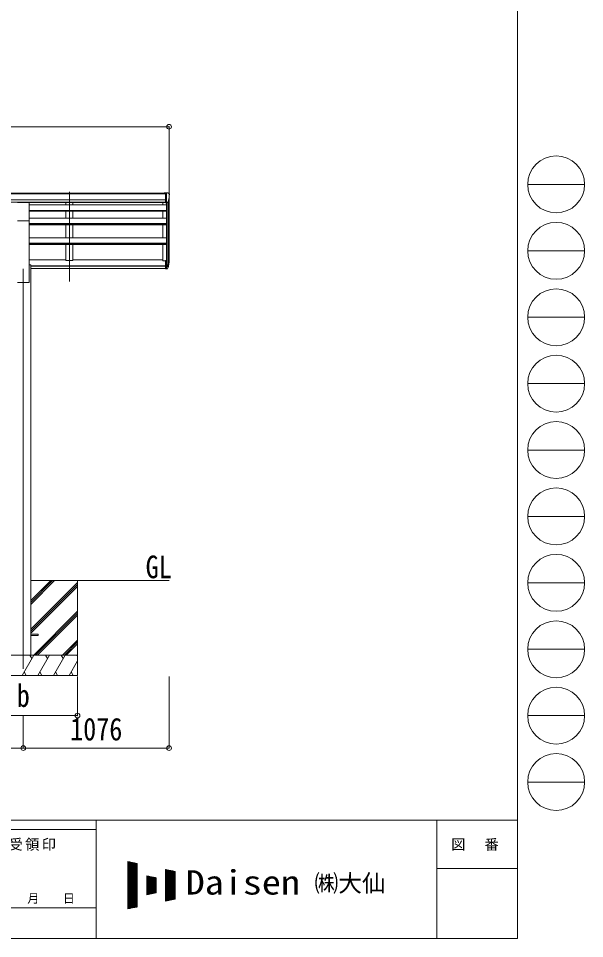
# Model space of a CAD drawing. Units: millimetres at full size, sheet at 1:35; details may follow other scales. Extents: x -9783 to 33754, y -10064 to 6752.
# Drawn here: x 5712 to 9892, y -6828 to -38 of the extents above; entities that cross this region are included whole.
import ezdxf
from ezdxf.enums import TextEntityAlignment as Align

# ---------------------------------------------------------------- set-up
doc = ezdxf.new("R2010")
doc.units = ezdxf.units.MM
doc.header["$LTSCALE"] = 35
doc.header["$PDMODE"] = 32
doc.header["$PDSIZE"] = 35
for name, color, linetype, lineweight in [('0-0_0', 7, 'Continuous', 9), ('0-1_本体', 4, 'Continuous', 9), ('0-2_部品', 7, 'Continuous', 9), ('0-8_PARTS2', 2, 'Continuous', 9), ('0-A_寸法', 6, 'Continuous', 9), ('F-0_240', 7, 'Continuous', 9)]:
    doc.layers.add(name, color=color, linetype=linetype, lineweight=lineweight)
doc.styles.add('ＭＳ ゴシック', font='')
doc.styles.get('ＭＳ ゴシック').set_extended_font_data('MS Gothic')

msp = doc.modelspace()

# ---------------------------------------------------------------- linework, layer by layer
at = {"layer": '0-0_0'}
for p, q in [((5803.2, -4186.36), (6824.2, -4186.36)), ((5803.2, -4362.19), (5979.04, -4186.36)), ((5803.2, -4348.05), (5964.89, -4186.36)), ((5803.2, -4333.91), (5950.75, -4186.36)), ((5803.2, -4546.04), (6148.2, -4201.04)), ((6148.2, -4186.36), (6148.2, -4886.36)), ((5803.2, -4560.18), (6148.2, -4215.19)), ((5803.2, -4574.32), (6148.2, -4229.33)), ((5825.01, -4736.36), (6148.2, -4413.17)), ((5839.15, -4736.36), (6148.2, -4427.32)), ((5853.3, -4736.36), (6148.2, -4441.46)), ((6037.15, -4736.36), (6148.2, -4625.31)), ((6051.29, -4736.36), (6148.2, -4639.45)), ((6065.43, -4736.36), (6148.2, -4653.59)), ((6148.2, -4736.36), (5348.2, -4736.36)), ((5739.36, -4886.36), (5825.96, -4736.36)), ((5810.96, -4762.34), (5795.96, -4736.36)), ((5854.83, -4886.36), (5941.43, -4736.36)), ((5926.43, -4762.34), (5911.43, -4736.36)), ((5970.3, -4886.36), (6056.9, -4736.36)), ((6026.9, -4736.36), (6041.9, -4762.34)), ((6142.37, -4736.36), (6148.2, -4746.46)), ((6085.77, -4886.36), (6148.2, -4778.23)), ((5348.2, -4886.36), (6148.2, -4886.36)), ((5754.36, -4860.38), (5769.36, -4886.36)), ((5869.83, -4860.38), (5884.83, -4886.36)), ((5985.3, -4860.38), (6000.3, -4886.36)), ((6100.77, -4860.38), (6115.77, -4886.36))]:
    msp.add_line(p, q, dxfattribs=at)
at = {"layer": '0-1_本体'}
for p, q in [((1798.7, -1327.94), (6797.7, -1327.94)), ((1798.7, -1333.3), (6797.7, -1333.3)), ((1798.7, -1376.81), (6797.7, -1376.82)), ((1798.7, -1394.49), (6797.7, -1394.49)), ((5790.7, -1396.98), (6797.7, -1396.98)), ((6804.2, -1412.72), (5790.7, -1412.72)), ((6063.2, -1396.94), (6063.2, -1412.72)), ((6113.2, -1396.94), (6113.2, -1412.72)), ((6779.2, -1397.27), (6779.2, -1413.13)), ((6804.2, -1398.32), (6804.2, -1824.92)), ((6810.2, -1398.84), (6810.2, -1869.36)), ((6819.92, -1383.49), (6819.92, -1851.36)), ((6824.2, -1827.09), (6824.2, -1364.69)), ((5790.7, -1454.41), (6804.2, -1454.41)), ((5790.7, -1456.1), (6804.2, -1456.1)), ((5790.7, -1460.51), (6804.2, -1460.51)), ((6063.2, -1460.51), (6063.2, -1511.49)), ((6113.2, -1460.51), (6113.2, -1511.49)), ((6779.2, -1460.51), (6779.2, -1511.5)), ((5790.7, -1511.5), (6804.2, -1511.5)), ((5790.7, -1986.36), (5790.7, -1530.73)), ((5790.7, -1552.15), (6804.2, -1552.15)), ((5790.7, -1553.84), (6804.2, -1553.84)), ((5790.7, -1560.56), (6804.37, -1560.56)), ((6063.2, -1560.54), (6063.2, -1657.23)), ((6113.2, -1560.54), (6113.2, -1657.23)), ((6779.2, -1560.56), (6779.2, -1657.23)), ((5790.7, -1657.23), (6804.2, -1657.23)), ((6804.2, -1696.7), (5790.7, -1696.7)), ((6804.2, -1698.38), (5790.7, -1698.38)), ((6804.2, -1707.42), (5790.7, -1707.42)), ((6063.2, -1707.42), (6063.2, -1825.34)), ((6113.2, -1707.42), (6113.2, -1825.34)), ((6779.2, -1707.42), (6779.2, -1825.75)), ((5790.7, -1820.54), (6063.2, -1820.54)), ((6063.2, -1825.34), (6113.2, -1825.34)), ((6113.2, -1820.54), (6779.2, -1820.54)), ((6797.7, -1825.75), (6779.2, -1825.75)), ((5790.7, -1856.36), (5803.2, -1856.36)), ((5803.2, -1856.36), (5803.2, -4736.36)), ((5803.2, -1864.84), (6797.7, -1864.84)), ((5803.2, -1866.22), (6797.7, -1866.22)), ((5803.2, -1883.4), (6797.7, -1883.4)), ((5705.7, -1986.36), (5790.7, -1986.36))]:
    msp.add_line(p, q, dxfattribs=at)
at = {"layer": '0-2_部品'}
for p, q in [((6797.7, -1326.34), (6787.7, -1326.42)), ((6787.7, -1327.94), (6787.7, -1326.42)), ((6797.7, -1398.32), (6797.7, -1326.34)), ((6816.2, -1326.34), (6797.7, -1326.34)), ((6804.2, -1399.32), (6804.2, -1326.34)), ((6816.2, -1326.34), (6818.54, -1326.48)), ((6819.3, -1326.9), (6823.36, -1332.71)), ((6826.2, -1335.71), (6826.2, -1336.34)), ((5705.7, -1396.57), (5790.7, -1396.57)), ((5790.7, -1530.73), (5790.7, -1396.57)), ((6797.7, -1398.32), (6804.2, -1398.32)), ((6804.2, -1399.32), (6809.41, -1399)), ((6811.83, -1397.51), (6821.1, -1381.44)), ((5705.7, -1530.73), (5790.7, -1530.73)), ((6797.7, -1824.92), (6797.7, -1885.98)), ((6797.7, -1824.92), (6804.2, -1824.92)), ((6804.2, -1824.92), (6804.2, -1886.8)), ((6797.7, -1863.23), (6804.2, -1863.23)), ((6797.7, -1868.63), (6804.2, -1868.63)), ((6797.7, -1885.98), (6804.2, -1885.98)), ((6804.2, -1869.63), (6809.34, -1869.63)), ((6804.2, -1871.63), (6809.05, -1871.63)), ((6804.2, -1886.8), (6809.05, -1886.8)), ((6810.64, -1868.88), (6820.39, -1850.47)), ((6821.81, -1850.96), (6811.65, -1870.13)), ((6819.23, -1867.82), (6811.65, -1885.3))]:
    msp.add_line(p, q, dxfattribs=at)
at = {"layer": '0-2_部品', "color": 4}
msp.add_line((5858, -4581.86), (5803.2, -4581.86), dxfattribs=at)
msp.add_lwpolyline([(5858, -4581.86), (5858, -4590.86), (5803.2, -4590.86)], dxfattribs=at)
at = {"layer": '0-2_部品'}
for centre, radius, start, end in [((6818.48, -1327.48), 1, 35, 86.5), ((6624.2, -1336.34), 202, 347.09739, 0), ((6823.2, -1335.71), 3, 0, 87), ((6809.23, -1396.01), 3, 273.5, 330), ((6736.26, -1824.51), 88.05, 342.78929, 2.77608), ((6735.54, -1828.79), 89.07, 345.58812, 5.50424), ((6809.05, -1868.63), 3, 270, 330), ((6809.05, -1883.8), 3, 270, 330), ((6809.34, -1868.13), 1.5, 270, 330), ((6690.99, -1831.74), 133.22, 344.28698, 356.72013)]:
    msp.add_arc(centre, radius, start, end, dxfattribs=at)
at = {"layer": '0-8_PARTS2'}
for p, q in [((6088.2, -1980.16), (6088.2, -1317.63)), ((5748.2, -1886.36), (5748.2, -4836.36))]:
    msp.add_line(p, q, dxfattribs=at)
at = {"layer": '0-A_寸法'}
for p, q in [((1772.2, -838.01), (6824.2, -838.01)), ((6824.2, -838.01), (6824.2, -1383.63)), ((6148.2, -5182.75), (6148.2, -4893.78)), ((6824.2, -5422.73), (6824.2, -4893.78)), ((5348.2, -5182.75), (6148.2, -5182.75)), ((5748.2, -5422.73), (5748.2, -5182.75)), ((2848.2, -5422.73), (5748.2, -5422.73)), ((5748.2, -5422.73), (6824.2, -5422.73))]:
    msp.add_line(p, q, dxfattribs=at)
for p in [(6824.2, -838.01), (6148.2, -5182.75), (5748.2, -5422.73), (6824.2, -5422.73)]:
    msp.add_point(p, dxfattribs=at)
at = {"layer": 'F-0_240', "color": 5}
for p, q in [((9396.97, 6751.9), (9396.97, -6828.1)), ((-9783.03, -5953.1), (9396.97, -5953.1)), ((6285.75, -5953.1), (6285.75, -6828.1)), ((8801.97, -5953.1), (8801.97, -6828.1)), ((-9783.03, -6023.1), (6285.75, -6023.1)), ((8801.97, -6311.85), (9396.97, -6311.85)), ((5305.75, -6600.6), (6285.75, -6600.6)), ((-9783.03, -6828.1), (9396.97, -6828.1))]:
    msp.add_line(p, q, dxfattribs=at)
at = {"layer": 'F-0_240', "color": 4}
for p, q in [((9471.77, -1263.1), (9891.77, -1263.1)), ((9471.77, -1753.1), (9891.77, -1753.1)), ((9471.77, -2243.1), (9891.77, -2243.1)), ((9471.77, -2733.1), (9891.77, -2733.1)), ((9471.77, -3223.1), (9891.77, -3223.1)), ((9471.77, -3713.1), (9891.77, -3713.1)), ((9471.77, -4203.1), (9891.77, -4203.1)), ((9471.77, -4693.1), (9891.77, -4693.1)), ((9471.77, -5183.1), (9891.77, -5183.1)), ((9471.77, -5673.1), (9891.77, -5673.1))]:
    msp.add_line(p, q, dxfattribs=at)
at = {"layer": 'F-0_240'}
for p, q in [((6519.04, -6259.47), (6589.04, -6274.05)), ((6519.04, -6259.47), (6519.04, -6609.47)), ((6519.04, -6262.76), (6534.85, -6262.76)), ((6519.04, -6266.26), (6551.65, -6266.26)), ((6519.04, -6269.76), (6568.45, -6269.76)), ((6519.04, -6273.26), (6585.25, -6273.26)), ((6519.04, -6276.76), (6589.04, -6276.76)), ((6519.04, -6280.26), (6589.04, -6280.26)), ((6519.04, -6283.76), (6589.04, -6283.76)), ((6519.04, -6287.26), (6589.04, -6287.26)), ((6519.04, -6290.76), (6589.04, -6290.76)), ((6519.04, -6294.26), (6589.04, -6294.26)), ((6519.04, -6297.76), (6589.04, -6297.76)), ((6519.04, -6301.26), (6589.04, -6301.26)), ((6519.04, -6304.76), (6589.04, -6304.76)), ((6519.04, -6308.26), (6589.04, -6308.26)), ((6519.04, -6311.76), (6589.04, -6311.76)), ((6521.12, -6609.03), (6521.12, -6259.9)), ((6524.62, -6608.3), (6524.62, -6260.63)), ((6528.12, -6607.58), (6528.12, -6261.36)), ((6531.62, -6606.85), (6531.62, -6262.09)), ((6535.12, -6606.12), (6535.12, -6262.81)), ((6538.62, -6605.39), (6538.62, -6263.54)), ((6542.12, -6604.66), (6542.12, -6264.27)), ((6545.62, -6603.93), (6545.62, -6265)), ((6549.12, -6603.2), (6549.12, -6265.73)), ((6552.62, -6602.47), (6552.62, -6266.46)), ((6556.12, -6601.74), (6556.12, -6267.19)), ((6559.62, -6601.01), (6559.62, -6267.92)), ((6563.12, -6600.28), (6563.12, -6268.65)), ((6566.62, -6599.55), (6566.62, -6269.38)), ((6570.12, -6598.83), (6570.12, -6270.11)), ((6573.62, -6598.1), (6573.62, -6270.84)), ((6577.12, -6597.37), (6577.12, -6271.56)), ((6580.62, -6596.64), (6580.62, -6272.29)), ((6584.12, -6595.91), (6584.12, -6273.02)), ((6587.62, -6595.18), (6587.62, -6273.75)), ((6589.04, -6274.05), (6589.04, -6594.88)), ((6519.04, -6315.26), (6589.04, -6315.26)), ((6519.04, -6318.76), (6589.04, -6318.76)), ((6519.04, -6322.26), (6589.04, -6322.26)), ((6519.04, -6325.76), (6589.04, -6325.76)), ((6519.04, -6329.26), (6589.04, -6329.26)), ((6519.04, -6332.76), (6589.04, -6332.76)), ((6519.04, -6336.26), (6589.04, -6336.26)), ((6519.04, -6339.76), (6589.04, -6339.76)), ((6519.04, -6343.26), (6589.04, -6343.26)), ((6519.04, -6346.76), (6589.04, -6346.76)), ((6519.04, -6350.26), (6589.04, -6350.26)), ((6519.04, -6353.76), (6589.04, -6353.76)), ((6519.04, -6357.26), (6589.04, -6357.26)), ((6519.04, -6360.76), (6589.04, -6360.76)), ((6519.04, -6364.26), (6589.04, -6364.26)), ((6519.04, -6367.76), (6589.04, -6367.76)), ((6519.04, -6371.26), (6589.04, -6371.26)), ((6519.04, -6374.76), (6589.04, -6374.76)), ((6519.04, -6378.26), (6589.04, -6378.26)), ((6519.04, -6381.76), (6589.04, -6381.76)), ((6659.04, -6364.47), (6729.04, -6379.05)), ((6659.04, -6364.47), (6659.04, -6504.47)), ((6659.04, -6367.76), (6674.85, -6367.76)), ((6659.04, -6371.26), (6691.65, -6371.26)), ((6659.04, -6374.76), (6708.45, -6374.76)), ((6659.04, -6378.26), (6725.25, -6378.26)), ((6659.04, -6381.76), (6729.04, -6381.76)), ((6661.12, -6504.03), (6661.12, -6364.9)), ((6664.62, -6503.3), (6664.62, -6365.63)), ((6668.12, -6502.58), (6668.12, -6366.36)), ((6671.62, -6501.85), (6671.62, -6367.09)), ((6675.12, -6501.12), (6675.12, -6367.81)), ((6678.62, -6500.39), (6678.62, -6368.54)), ((6682.12, -6499.66), (6682.12, -6369.27)), ((6685.62, -6498.93), (6685.62, -6370)), ((6689.12, -6498.2), (6689.12, -6370.73)), ((6692.62, -6497.47), (6692.62, -6371.46)), ((6696.12, -6496.74), (6696.12, -6372.19)), ((6699.62, -6496.01), (6699.62, -6372.92)), ((6703.12, -6495.28), (6703.12, -6373.65)), ((6706.62, -6494.55), (6706.62, -6374.38)), ((6710.12, -6493.83), (6710.12, -6375.11)), ((6713.62, -6493.1), (6713.62, -6375.84)), ((6717.12, -6492.37), (6717.12, -6376.56)), ((6720.62, -6491.64), (6720.62, -6377.29)), ((6724.12, -6490.91), (6724.12, -6378.02)), ((6727.62, -6490.18), (6727.62, -6378.75)), ((6729.04, -6379.05), (6729.04, -6489.88)), ((6799.04, -6317.8), (6869.04, -6332.38)), ((6799.04, -6317.8), (6799.04, -6551.13)), ((6799.04, -6318.76), (6803.65, -6318.76)), ((6799.04, -6322.26), (6820.45, -6322.26)), ((6799.04, -6325.76), (6837.25, -6325.76)), ((6799.04, -6329.26), (6854.05, -6329.26)), ((6799.04, -6332.76), (6869.04, -6332.76)), ((6799.04, -6336.26), (6869.04, -6336.26)), ((6799.04, -6339.76), (6869.04, -6339.76)), ((6799.04, -6343.26), (6869.04, -6343.26)), ((6799.04, -6346.76), (6869.04, -6346.76)), ((6799.04, -6350.26), (6869.04, -6350.26)), ((6799.04, -6353.76), (6869.04, -6353.76)), ((6799.04, -6357.26), (6869.04, -6357.26)), ((6799.04, -6360.76), (6869.04, -6360.76)), ((6799.04, -6364.26), (6869.04, -6364.26)), ((6799.04, -6367.76), (6869.04, -6367.76)), ((6799.04, -6371.26), (6869.04, -6371.26)), ((6799.04, -6374.76), (6869.04, -6374.76)), ((6799.04, -6378.26), (6869.04, -6378.26)), ((6799.04, -6381.76), (6869.04, -6381.76)), ((6801.12, -6550.7), (6801.12, -6318.23)), ((6804.62, -6549.97), (6804.62, -6318.96)), ((6808.12, -6549.24), (6808.12, -6319.69)), ((6811.62, -6548.51), (6811.62, -6320.42)), ((6815.12, -6547.78), (6815.12, -6321.15)), ((6818.62, -6547.05), (6818.62, -6321.88)), ((6822.12, -6546.33), (6822.12, -6322.61)), ((6825.62, -6545.6), (6825.62, -6323.34)), ((6829.12, -6544.87), (6829.12, -6324.06)), ((6832.62, -6544.14), (6832.62, -6324.79)), ((6836.12, -6543.41), (6836.12, -6325.52)), ((6839.62, -6542.68), (6839.62, -6326.25)), ((6843.12, -6541.95), (6843.12, -6326.98)), ((6846.62, -6541.22), (6846.62, -6327.71)), ((6850.12, -6540.49), (6850.12, -6328.44)), ((6853.62, -6539.76), (6853.62, -6329.17)), ((6857.12, -6539.03), (6857.12, -6329.9)), ((6860.62, -6538.3), (6860.62, -6330.63)), ((6864.12, -6537.58), (6864.12, -6331.36)), ((6867.62, -6536.85), (6867.62, -6332.09)), ((6869.04, -6332.38), (6869.04, -6536.55)), ((6519.04, -6385.26), (6589.04, -6385.26)), ((6519.04, -6388.76), (6589.04, -6388.76)), ((6519.04, -6392.26), (6589.04, -6392.26)), ((6519.04, -6395.76), (6589.04, -6395.76)), ((6519.04, -6399.26), (6589.04, -6399.26)), ((6519.04, -6402.76), (6589.04, -6402.76)), ((6519.04, -6406.26), (6589.04, -6406.26)), ((6519.04, -6409.76), (6589.04, -6409.76)), ((6519.04, -6413.26), (6589.04, -6413.26)), ((6519.04, -6416.76), (6589.04, -6416.76)), ((6519.04, -6420.26), (6589.04, -6420.26)), ((6519.04, -6423.76), (6589.04, -6423.76)), ((6519.04, -6427.26), (6589.04, -6427.26)), ((6519.04, -6430.76), (6589.04, -6430.76)), ((6519.04, -6434.26), (6589.04, -6434.26)), ((6519.04, -6437.76), (6589.04, -6437.76)), ((6519.04, -6441.26), (6589.04, -6441.26)), ((6519.04, -6444.76), (6589.04, -6444.76)), ((6519.04, -6448.26), (6589.04, -6448.26)), ((6659.04, -6385.26), (6729.04, -6385.26)), ((6659.04, -6388.76), (6729.04, -6388.76)), ((6659.04, -6392.26), (6729.04, -6392.26)), ((6659.04, -6395.76), (6729.04, -6395.76)), ((6659.04, -6399.26), (6729.04, -6399.26)), ((6659.04, -6402.76), (6729.04, -6402.76)), ((6659.04, -6406.26), (6729.04, -6406.26)), ((6659.04, -6409.76), (6729.04, -6409.76)), ((6659.04, -6413.26), (6729.04, -6413.26)), ((6659.04, -6416.76), (6729.04, -6416.76)), ((6659.04, -6420.26), (6729.04, -6420.26)), ((6659.04, -6423.76), (6729.04, -6423.76)), ((6659.04, -6427.26), (6729.04, -6427.26)), ((6659.04, -6430.76), (6729.04, -6430.76)), ((6659.04, -6434.26), (6729.04, -6434.26)), ((6659.04, -6437.76), (6729.04, -6437.76)), ((6659.04, -6441.26), (6729.04, -6441.26)), ((6659.04, -6444.76), (6729.04, -6444.76)), ((6659.04, -6448.26), (6729.04, -6448.26)), ((6799.04, -6385.26), (6869.04, -6385.26)), ((6799.04, -6388.76), (6869.04, -6388.76)), ((6799.04, -6392.26), (6869.04, -6392.26)), ((6799.04, -6395.76), (6869.04, -6395.76)), ((6799.04, -6399.26), (6869.04, -6399.26)), ((6799.04, -6402.76), (6869.04, -6402.76)), ((6799.04, -6406.26), (6869.04, -6406.26)), ((6799.04, -6409.76), (6869.04, -6409.76)), ((6799.04, -6413.26), (6869.04, -6413.26)), ((6799.04, -6416.76), (6869.04, -6416.76)), ((6799.04, -6420.26), (6869.04, -6420.26)), ((6799.04, -6423.76), (6869.04, -6423.76)), ((6799.04, -6427.26), (6869.04, -6427.26)), ((6799.04, -6430.76), (6869.04, -6430.76)), ((6799.04, -6434.26), (6869.04, -6434.26)), ((6799.04, -6437.76), (6869.04, -6437.76)), ((6799.04, -6441.26), (6869.04, -6441.26)), ((6799.04, -6444.76), (6869.04, -6444.76)), ((6799.04, -6448.26), (6869.04, -6448.26)), ((6519.04, -6451.76), (6589.04, -6451.76)), ((6519.04, -6455.26), (6589.04, -6455.26)), ((6519.04, -6458.76), (6589.04, -6458.76)), ((6519.04, -6462.26), (6589.04, -6462.26)), ((6519.04, -6465.76), (6589.04, -6465.76)), ((6519.04, -6469.26), (6589.04, -6469.26)), ((6519.04, -6472.76), (6589.04, -6472.76)), ((6519.04, -6476.26), (6589.04, -6476.26)), ((6519.04, -6479.76), (6589.04, -6479.76)), ((6519.04, -6483.26), (6589.04, -6483.26)), ((6519.04, -6486.76), (6589.04, -6486.76)), ((6519.04, -6490.26), (6589.04, -6490.26)), ((6519.04, -6493.76), (6589.04, -6493.76)), ((6519.04, -6497.26), (6589.04, -6497.26)), ((6519.04, -6500.76), (6589.04, -6500.76)), ((6519.04, -6504.26), (6589.04, -6504.26)), ((6519.04, -6507.76), (6589.04, -6507.76)), ((6519.04, -6511.26), (6589.04, -6511.26)), ((6519.04, -6514.76), (6589.04, -6514.76)), ((6519.04, -6518.26), (6589.04, -6518.26)), ((6659.04, -6451.76), (6729.04, -6451.76)), ((6659.04, -6455.26), (6729.04, -6455.26)), ((6659.04, -6458.76), (6729.04, -6458.76)), ((6659.04, -6462.26), (6729.04, -6462.26)), ((6659.04, -6465.76), (6729.04, -6465.76)), ((6659.04, -6469.26), (6729.04, -6469.26)), ((6659.04, -6472.76), (6729.04, -6472.76)), ((6659.04, -6476.26), (6729.04, -6476.26)), ((6659.04, -6479.76), (6729.04, -6479.76)), ((6659.04, -6483.26), (6729.04, -6483.26)), ((6659.04, -6486.76), (6729.04, -6486.76)), ((6659.04, -6504.47), (6729.04, -6489.88)), ((6659.04, -6490.26), (6727.23, -6490.26)), ((6659.04, -6493.76), (6710.43, -6493.76)), ((6659.04, -6497.26), (6693.63, -6497.26)), ((6659.04, -6500.76), (6676.83, -6500.76)), ((6659.04, -6504.26), (6660.03, -6504.26)), ((6799.04, -6451.76), (6869.04, -6451.76)), ((6799.04, -6455.26), (6869.04, -6455.26)), ((6799.04, -6458.76), (6869.04, -6458.76)), ((6799.04, -6462.26), (6869.04, -6462.26)), ((6799.04, -6465.76), (6869.04, -6465.76)), ((6799.04, -6469.26), (6869.04, -6469.26)), ((6799.04, -6472.76), (6869.04, -6472.76)), ((6799.04, -6476.26), (6869.04, -6476.26)), ((6799.04, -6479.76), (6869.04, -6479.76)), ((6799.04, -6483.26), (6869.04, -6483.26)), ((6799.04, -6486.76), (6869.04, -6486.76)), ((6799.04, -6490.26), (6869.04, -6490.26)), ((6799.04, -6493.76), (6869.04, -6493.76)), ((6799.04, -6497.26), (6869.04, -6497.26)), ((6799.04, -6500.76), (6869.04, -6500.76)), ((6799.04, -6504.26), (6869.04, -6504.26)), ((6799.04, -6507.76), (6869.04, -6507.76)), ((6799.04, -6511.26), (6869.04, -6511.26)), ((6799.04, -6514.76), (6869.04, -6514.76)), ((6799.04, -6518.26), (6869.04, -6518.26)), ((6519.04, -6521.76), (6589.04, -6521.76)), ((6519.04, -6525.26), (6589.04, -6525.26)), ((6519.04, -6528.76), (6589.04, -6528.76)), ((6519.04, -6532.26), (6589.04, -6532.26)), ((6519.04, -6535.76), (6589.04, -6535.76)), ((6519.04, -6539.26), (6589.04, -6539.26)), ((6519.04, -6542.76), (6589.04, -6542.76)), ((6519.04, -6546.26), (6589.04, -6546.26)), ((6519.04, -6549.76), (6589.04, -6549.76)), ((6519.04, -6553.26), (6589.04, -6553.26)), ((6519.04, -6556.76), (6589.04, -6556.76)), ((6519.04, -6560.26), (6589.04, -6560.26)), ((6519.04, -6563.76), (6589.04, -6563.76)), ((6519.04, -6567.26), (6589.04, -6567.26)), ((6519.04, -6570.76), (6589.04, -6570.76)), ((6519.04, -6574.26), (6589.04, -6574.26)), ((6519.04, -6577.76), (6589.04, -6577.76)), ((6519.04, -6581.26), (6589.04, -6581.26)), ((6519.04, -6584.76), (6589.04, -6584.76)), ((6799.04, -6521.76), (6869.04, -6521.76)), ((6799.04, -6525.26), (6869.04, -6525.26)), ((6799.04, -6528.76), (6869.04, -6528.76)), ((6799.04, -6532.26), (6869.04, -6532.26)), ((6799.04, -6535.76), (6869.04, -6535.76)), ((6869.04, -6536.55), (6799.04, -6551.13)), ((6799.04, -6539.26), (6856.03, -6539.26)), ((6799.04, -6542.76), (6839.23, -6542.76)), ((6799.04, -6546.26), (6822.43, -6546.26)), ((6799.04, -6549.76), (6805.63, -6549.76)), ((6519.04, -6588.26), (6589.04, -6588.26)), ((6519.04, -6591.76), (6589.04, -6591.76)), ((6589.04, -6594.88), (6519.04, -6609.47)), ((6519.04, -6595.26), (6587.23, -6595.26)), ((6519.04, -6598.76), (6570.43, -6598.76)), ((6519.04, -6602.26), (6553.63, -6602.26)), ((6519.04, -6605.76), (6536.83, -6605.76)), ((6519.04, -6609.26), (6520.03, -6609.26))]:
    msp.add_line(p, q, dxfattribs=at)
at = {"layer": 'F-0_240', "color": 4}
for centre in [(9681.77, -1263.1), (9681.77, -1753.1), (9681.77, -2243.1), (9681.77, -2733.1), (9681.77, -3223.1), (9681.77, -3713.1), (9681.77, -4203.1), (9681.77, -4693.1), (9681.77, -5183.1), (9681.77, -5673.1)]:
    msp.add_circle(centre, 210, dxfattribs=at)

# ---------------------------------------------------------------- texts
at = {"layer": '0-0_0', "style": 'ＭＳ ゴシック', "width": 0.85}
msp.add_text('GL', height=166.8, dxfattribs=at).set_placement((6651.42, -4218.8), align=Align.BOTTOM_LEFT)
at = {"layer": '0-A_寸法', "color": 7, "style": 'ＭＳ ゴシック', "width": 0.85}
for s, p in [('b', (5700.08, -5168.38)), ('1076', (6093.7, -5415.73))]:
    msp.add_text(s, height=166.8, dxfattribs=at).set_placement(p, align=Align.BOTTOM_LEFT)
at = {"layer": 'F-0_240', "style": 'ＭＳ ゴシック', "width": 1.15}
msp.add_text('Daisen', height=179.6, dxfattribs=at).set_placement((6947.05, -6556.97), align=Align.BOTTOM_LEFT)
at = {"layer": 'F-0_240', "style": 'ＭＳ ゴシック'}
for s, height, p in [('㈱大仙\u3000', 128.3, (7898.35, -6521.97)), ('年\u3000\u3000月\u3000\u3000日', 64.15, (5515.76, -6583.1))]:
    msp.add_text(s, height=height, dxfattribs=at).set_placement(p, align=Align.BOTTOM_LEFT)
at = {"layer": 'F-0_240', "char_height": 76.98, "attachment_point": 7, "style": 'ＭＳ ゴシック'}
for s, insert in [('\\T1.17;御受領印', (5515.75, -6180.6)), ('\\T1.17;図\u3000番', (8906.97, -6180.6))]:
    msp.add_mtext(s, dxfattribs=dict(at, insert=insert))

doc.saveas('drawing.dxf')
